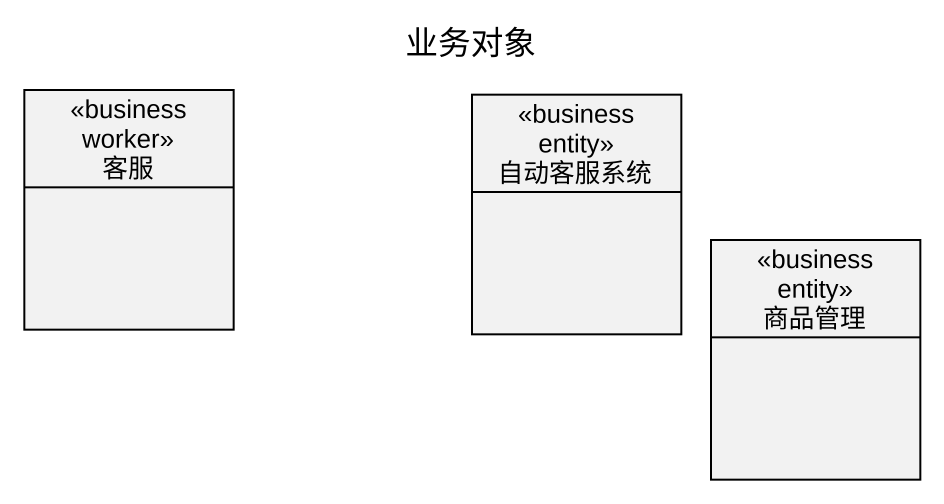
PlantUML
@startuml
title 业务对象
hide circle
hide empty members
class 客服 <<business worker>>
class 自动客服系统 <<business entity>>
class 商品管理 <<business entity>>
@enduml
